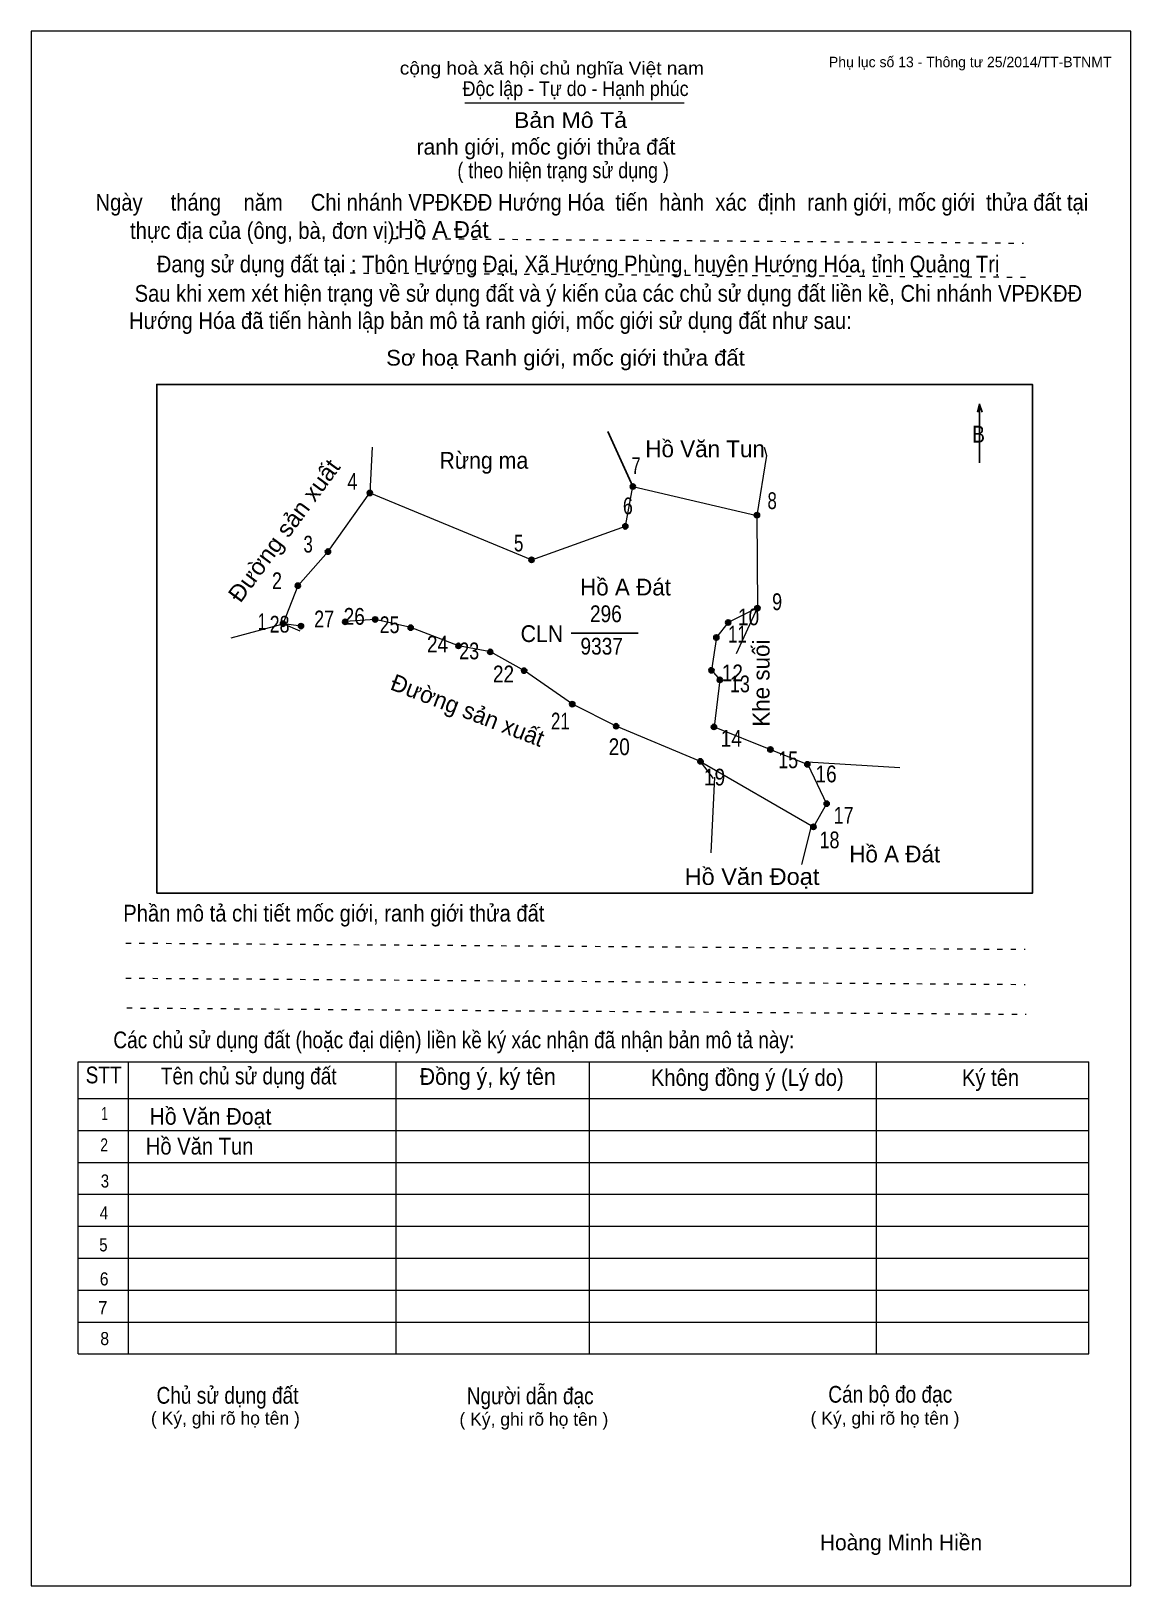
# Model space of a CAD drawing. Header units: centimetres. Extents: x 0 to 21, y 0 to 29.7.
import ezdxf
from ezdxf.enums import TextEntityAlignment as Align

# ---------------------------------------------------------------- set-up
doc = ezdxf.new("R2010")
doc.units = ezdxf.units.CM
doc.header["$LTSCALE"] = 0.13
doc.linetypes.add('DOTTED', pattern=[1.5, 0.3, -1.2])
for name, color, linetype, lineweight in [('1', 7, 'Continuous', 13), ('32', 7, 'Continuous', 25), ('33', 7, 'Continuous', 25), ('6', 7, 'Continuous', 13), ('62', 7, 'Continuous', 13)]:
    doc.layers.add(name, color=color, linetype=linetype, lineweight=lineweight)
doc.layers.add('34', color=7, linetype='Continuous')
doc.layers.add('63', color=7, linetype='Continuous')

msp = doc.modelspace()

# ---------------------------------------------------------------- hatches: boundary and pattern name
at = {"layer": '32'}
for points in [[(6.5179, 20.8758, 1), (6.4179, 20.8758, 1)], [(11.5398, 21, 1), (11.4398, 21, 1)], [(13.9095, 20.4534, 1), (13.8095, 20.4534, 1)], [(11.3964, 20.2386, 1), (11.2964, 20.2386, 1)], [(5.7176, 19.7571, 1), (5.6176, 19.7571, 1)], [(9.6053, 19.5998, 1), (9.5053, 19.5998, 1)], [(5.1427, 19.106, 1), (5.0427, 19.106, 1)], [(13.918, 18.6767, 1), (13.818, 18.6767, 1)], [(4.8591, 18.3797, 1), (4.7591, 18.3797, 1)], [(6.0482, 18.416, 1), (5.9482, 18.416, 1)], [(6.6198, 18.4608, 1), (6.5198, 18.4608, 1)], [(13.3613, 18.4032, 1), (13.2613, 18.4032, 1)], [(5.203, 18.3333, 1), (5.103, 18.3333, 1)], [(7.2975, 18.3051, 1), (7.1975, 18.3051, 1)], [(13.1342, 18.1163, 1), (13.0342, 18.1163, 1)], [(8.2104, 17.9569, 1), (8.1104, 17.9569, 1)], [(8.8167, 17.8422, 1), (8.7167, 17.8422, 1)], [(9.4635, 17.4829, 1), (9.3635, 17.4829, 1)], [(13.0409, 17.4898, 1), (12.9409, 17.4898, 1)], [(13.2008, 17.3064, 1), (13.1008, 17.3064, 1)], [(10.3833, 16.843, 1), (10.2833, 16.843, 1)], [(11.2199, 16.4217, 1), (11.1199, 16.4217, 1)], [(13.0883, 16.4095, 1), (12.9883, 16.4095, 1)], [(12.8308, 15.7509, 1), (12.7308, 15.7509, 1)], [(14.1665, 15.977, 1), (14.0665, 15.977, 1)], [(14.8725, 15.6939, 1), (14.7725, 15.6939, 1)], [(15.2409, 14.942, 1), (15.1409, 14.942, 1)], [(14.9877, 14.5, 1), (14.8877, 14.5, 1)]]:
    msp.add_hatch(color=256, dxfattribs=at).paths.add_polyline_path(points)

# ---------------------------------------------------------------- linework, layer by layer
at = {"layer": '1', "lineweight": 25}
msp.add_line((11.49, 21), (11.01, 22.05), dxfattribs=at)
at = {"layer": '1'}
for p, q in [((13.05, 15.45), (12.98, 14)), ((14.82, 15.74), (16.59, 15.63)), ((14.9, 14.54), (14.71, 13.78))]:
    msp.add_line(p, q, dxfattribs=at)
msp.add_lwpolyline([(21, 0), (21, 29.7), (0, 29.7), (0, 0)], close=True, dxfattribs=at)
at = {"layer": '32'}
for centre in [(6.4679, 20.8758), (11.4898, 21), (13.8595, 20.4534), (11.3464, 20.2386), (5.6676, 19.7571), (9.5553, 19.5998), (5.0927, 19.106), (13.868, 18.6767), (4.8091, 18.3797), (5.9982, 18.416), (6.5698, 18.4608), (13.3113, 18.4032), (5.153, 18.3333), (7.2475, 18.3051), (13.0842, 18.1163), (8.1604, 17.9569), (8.7667, 17.8422), (9.4135, 17.4829), (12.9909, 17.4898), (13.1508, 17.3064), (10.3333, 16.843), (11.1699, 16.4217), (13.0383, 16.4095), (12.7808, 15.7509), (14.1165, 15.977), (14.8225, 15.6939), (15.1909, 14.942), (14.9377, 14.5)]:
    msp.add_circle(centre, 0.05, dxfattribs=at)
at = {"layer": '33'}
msp.add_line((10.31, 18.2), (11.59, 18.2), dxfattribs=at)
at = {"layer": '6'}
for p, q in [((6.51, 21.75), (6.47, 20.88)), ((11.49, 21), (13.86, 20.45)), ((13.86, 20.45), (13.87, 18.68)), ((13.47, 17.81), (13.87, 18.68)), ((3.82, 18.11), (4.81, 18.38)), ((5.14, 18.24), (4.81, 18.38)), ((12.78, 15.75), (14.94, 14.5))]:
    msp.add_line(p, q, dxfattribs=at)
for points in [[(14, 21.75), (14.04, 21.59), (13.86, 20.45)], [(5.16, 18.33), (4.81, 18.38), (5.1, 19.11), (5.67, 19.76), (6.47, 20.88)], [(6.47, 20.88), (9.56, 19.6), (11.35, 20.24), (11.49, 21)], [(13.03, 15.42), (12.78, 15.75), (11.17, 16.42), (10.34, 16.84), (9.42, 17.48), (8.77, 17.84), (8.16, 17.96), (7.25, 18.31), (6.57, 18.46), (6, 18.42)], [(13.87, 18.68), (13.31, 18.4), (13.09, 18.12), (12.99, 17.49), (13.15, 17.31), (13.04, 16.41), (14.12, 15.98)], [(14.12, 15.98), (14.83, 15.69), (15.19, 14.94), (14.94, 14.5)]]:
    msp.add_lwpolyline(points, dxfattribs=at)
at = {"layer": '62'}
for p, q in [((8.28, 28.33), (12.47, 28.33)), ((0.9, 10.01), (20.2, 10.01)), ((0.9, 4.43), (0.9, 10.01)), ((1.86, 4.43), (1.86, 10.01)), ((6.97, 4.43), (6.97, 9.99)), ((10.66, 4.43), (10.66, 9.99)), ((16.14, 4.43), (16.14, 10.01)), ((20.2, 4.43), (20.2, 10.01)), ((0.9, 9.31), (20.2, 9.31)), ((0.9, 8.7), (20.2, 8.7)), ((0.9, 8.09), (20.2, 8.09)), ((0.9, 7.48), (20.2, 7.48)), ((0.9, 6.87), (20.2, 6.87)), ((0.9, 6.26), (20.2, 6.26)), ((0.9, 5.65), (20.2, 5.65)), ((0.9, 5.04), (20.2, 5.04)), ((0.9, 4.43), (20.2, 4.43))]:
    msp.add_line(p, q, dxfattribs=at)
at = {"layer": '62', "linetype": 'DOTTED'}
for p, q in [((6.89, 25.74), (18.95, 25.65)), ((6.09, 25.08), (19.04, 25)), ((1.81, 12.28), (18.98, 12.16)), ((1.81, 11.61), (18.98, 11.49)), ((1.83, 11.04), (19, 10.92))]:
    msp.add_line(p, q, dxfattribs=at)
at = {"layer": '62', "lineweight": 25}
for p, q in [((18.11, 22.58), (18.11, 21.45)), ((18.11, 22.57), (18.07, 22.42)), ((18.11, 22.57), (18.16, 22.42))]:
    msp.add_line(p, q, dxfattribs=at)
msp.add_lwpolyline([(2.4, 13.23), (19.12, 13.23), (19.12, 22.95), (2.4, 22.95)], close=True, dxfattribs=at)

# ---------------------------------------------------------------- texts
at = {"layer": '32'}
for s, width, p in [('7', 0.75, (11.55, 21.24)), ('4', 0.8, (6.135, 20.94)), ('6', 0.8, (11.395, 20.47)), ('8', 0.75, (14.15, 20.57)), ('3', 0.75, (5.29, 19.74)), ('5', 0.75, (9.31, 19.76)), ('2', 0.8, (4.695, 19.04)), ('9', 0.8, (14.245, 18.64)), ('1', 0.65, (4.41, 18.26)), ('28', 0.8, (4.745, 18.21)), ('27', 0.8, (5.595, 18.31)), ('26', 0.85, (6.17, 18.36)), ('25', 0.8, (6.845, 18.2)), ('10', 0.85, (13.7, 18.35)), ('24', 0.85, (7.76, 17.83)), ('11', 0.75, (13.485, 18.02)), ('23', 0.8, (8.365, 17.7)), ('22', 0.85, (9.02, 17.26)), ('12', 0.85, (13.39, 17.28)), ('13', 0.8, (13.535, 17.07)), ('21', 0.75, (10.105, 16.36)), ('14', 0.85, (13.37, 16.03)), ('20', 0.85, (11.23, 15.87)), ('15', 0.8, (14.455, 15.62)), ('19', 0.85, (13.05, 15.29)), ('16', 0.85, (15.18, 15.35)), ('17', 0.8, (15.515, 14.56)), ('18', 0.8, (15.245, 14.09))]:
    msp.add_text(s, height=0.32, dxfattribs=dict(at, width=width)).set_placement(p, align=Align.CENTER)
at = {"layer": '33'}
for s, width, p in [('Rừng ma', 0.95, (8.645, 21.34)), ('296', 0.85, (10.975, 18.41)), ('9337', 0.85, (10.895, 17.79)), ('Hồ Văn Đoạt', 1.05, (13.765, 13.39))]:
    msp.add_text(s, height=0.32, dxfattribs=dict(at, width=width)).set_placement(p, align=Align.CENTER)
for s, p in [('Hồ Văn Tun', (12.87, 21.56)), ('Hồ A Đát', (11.35, 18.92)), ('Hồ A Đát', (16.49, 13.82))]:
    msp.add_text(s, height=0.32, dxfattribs=at).set_placement(p, align=Align.CENTER)
at = {"layer": '33', "width": 1.05}
msp.add_text('Đường sản xuất', height=0.32, rotation=53.584, dxfattribs=at).set_placement((4.958, 20.065), align=Align.CENTER)
at = {"layer": '33', "width": 0.95}
msp.add_text('CLN', height=0.32, dxfattribs=at).set_placement((10.16, 18.03), align=Align.RIGHT)
at = {"layer": '33'}
for s, rotation, p in [('Khe suối', 90, (14.1, 17.245)), ('Đường sản xuất', 338.943, (8.2775, 16.5765))]:
    msp.add_text(s, height=0.32, rotation=rotation, dxfattribs=at).set_placement(p, align=Align.CENTER)
at = {"layer": '34'}
msp.add_text('Hồ A Đát', height=0.32, dxfattribs=at).set_placement((7, 25.75))
for s, width, p in [('Hồ Văn Đoạt', 0.95, (2.26, 8.81)), ('Hồ Văn Tun', 0.9, (2.19, 8.24))]:
    msp.add_text(s, height=0.32, dxfattribs=dict(at, width=width)).set_placement(p)
at = {"layer": '62'}
for s, height, width, p in [('cộng hoà xã hội chủ nghĩa Việt nam', 0.2474, 1.1, (7.04, 28.87)), ('Độc lập - Tự do - Hạnh phúc', 0.2828, 0.9, (8.24, 28.46)), ('Bản Mô Tả', 0.3, 1.1, (9.22, 27.85)), ('( theo hiện trạng sử dụng )', 0.3, 0.85, (8.14, 26.89)), ('Ngày     tháng    năm     Chi nhánh VPĐKĐĐ Hướng Hóa  tiến  hành  xác  định  ranh giới, mốc giới  thửa đất tại ', 0.32, 0.9, (1.23, 26.27)), ('thực địa của (ông, bà, đơn vị): ', 0.32, 0.9, (1.89, 25.73)), ('Đang sử dụng đất tại : Thôn Hướng Đại, Xã Hướng Phùng, huyện Hướng Hóa, tỉnh Quảng Trị', 0.32, 0.9, (2.4, 25.09)), (' Sau khi xem xét hiện trạng về sử dụng đất và ý kiến của các chủ sử dụng đất liền kề, Chi nhánh VPĐKĐĐ ', 0.32, 0.9, (1.87, 24.53)), ('Hướng Hóa đã tiến hành lập bản mô tả ranh giới, mốc giới sử dụng đất như sau:', 0.32, 0.9, (1.87, 24.01)), ('Sơ hoạ Ranh giới, mốc giới thửa đất', 0.3, 1.05, (6.78, 23.31)), ('B', 0.32, 0.85, (17.97, 21.84)), ('Phần mô tả chi tiết mốc giới, ranh giới thửa đất ', 0.32, 0.9, (1.76, 12.69)), ('Các chủ sử dụng đất (hoặc đại diện) liền kề ký xác nhận đã nhận bản mô tả này:', 0.32, 0.85, (1.57, 10.27))]:
    msp.add_text(s, height=height, dxfattribs=dict(at, width=width)).set_placement(p)
msp.add_text('ranh giới, mốc giới thửa đất', height=0.3, dxfattribs=at).set_placement((7.36, 27.34))
for s, height, width, p in [('STT', 0.32, 0.85, (1.385, 9.6)), ('Tên chủ sử dụng đất', 0.32, 0.85, (4.155, 9.58)), ('Đồng ý, ký tên', 0.32, 0.95, (8.72, 9.57)), ('Không đồng ý (Lý do)', 0.32, 0.9, (13.675, 9.55)), ('Ký tên', 0.32, 0.9, (18.32, 9.55)), ('1', 0.25, 0.7, (1.405, 8.9)), ('2', 0.25, 0.8, (1.395, 8.3)), ('3', 0.25, 0.85, (1.41, 7.61)), ('4', 0.25, 0.85, (1.39, 7)), ('5', 0.25, 0.85, (1.38, 6.39)), ('6', 0.25, 0.9, (1.395, 5.74)), ('7', 0.25, 0.95, (1.37, 5.19)), ('8', 0.25, 0.9, (1.405, 4.6)), ('Người dẫn đạc', 0.32, 0.85, (9.53, 3.47)), ('Chủ sử dụng đất', 0.32, 0.85, (3.75, 3.48)), ('Cán bộ đo đạc', 0.32, 0.85, (16.405, 3.5))]:
    msp.add_text(s, height=height, dxfattribs=dict(at, width=width)).set_placement(p, align=Align.CENTER)
for p in [(3.71, 3.08), (9.6, 3.06), (16.305, 3.08)]:
    msp.add_text('( Ký, ghi rõ họ tên )', height=0.25, dxfattribs=at).set_placement(p, align=Align.CENTER)
at = {"layer": '63'}
msp.add_text('Phụ lục số 13 - Thông tư 25/2014/TT-BTNMT', height=0.2, dxfattribs=at).set_placement((20.63, 29.01), align=Align.RIGHT)
msp.add_text('Hoàng Minh Hiền', height=0.3, dxfattribs=at).set_placement((16.61, 0.68), align=Align.CENTER)

doc.saveas('drawing.dxf')
